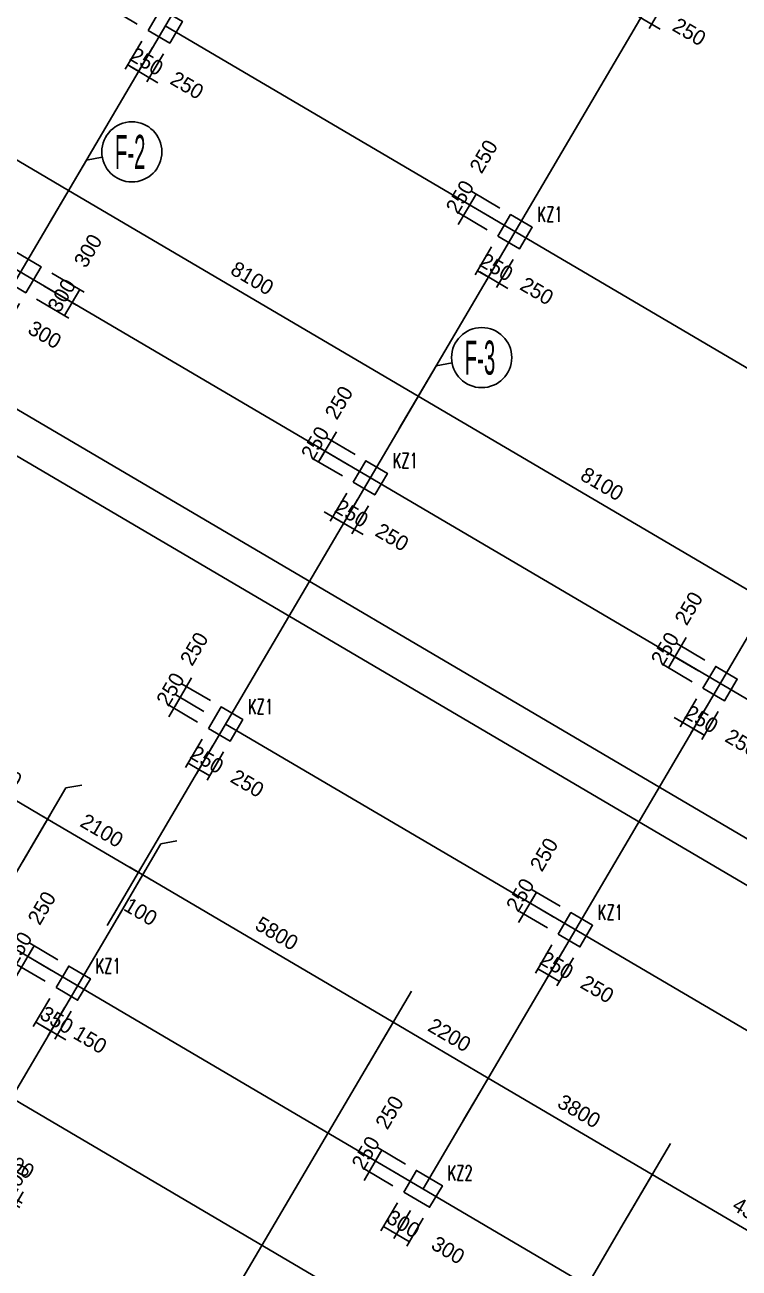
# Model space of a CAD drawing. Extents: x 387171 to 699106, y 11966 to 245688.
# Drawn here: x 607071 to 621328, y 128783 to 153597 of the extents above; entities that cross this region are included whole.
import ezdxf

# ---------------------------------------------------------------- set-up
doc = ezdxf.new("R2010")
doc.units = 0
doc.header["$LTSCALE"] = 100
doc.header["$MEASUREMENT"] = 0
for name, color, linetype in [('AXIS', 3, 'Continuous'), ('COLU', 7, 'Continuous'), ('DIM', 3, 'Continuous'), ('DOTE', 253, 'Continuous'), ('L-AXIS', 3, 'Continuous'), ('NUM', 7, 'Continuous'), ('小尺寸', 4, 'Continuous')]:
    doc.layers.add(name, color=color, linetype=linetype)
doc.styles.add('hztxt', font='hztxt')
doc.styles.get("Standard").update_dxf_attribs({"font": 'standard'})
doc.dimstyles.get("Standard").update_dxf_attribs({"dimtxt": 300, "dimasz": 100, "dimexe": 100, "dimexo": 250, "dimgap": 100, "dimtad": 0, "dimtoh": 1, "dimdec": 0, "dimdsep": 46, "dimcen": 0.09, "dimclrt": 7, "dimadec": 0, "dimazin": 0, "dimtfac": 1, "dimtdec": 4, "dimtofl": 0, "dimtmove": 0, "dimatfit": 3, "dimfxl": 1, "dimtolj": 1, "dimtzin": 0, "dimarcsym": 0})

# ---------------------------------------------------------------- blocks, each defined once
blk = doc.blocks.new('*D1274')
at = {"layer": 'L-AXIS', "color": 0, "linetype": 'ByBlock', "lineweight": -2}
for p, q in [((604786, 138216), (605336, 139151)), ((605285, 139065), (607526, 137747)), ((607028, 136899), (607577, 137833))]:
    blk.add_line(p, q, dxfattribs=at)
for points in [[(605285, 139065), (605380, 139028), (605363, 138999)], [(607526, 137747), (607432, 137783), (607448, 137812)]]:
    blk.add_solid(points, dxfattribs=at)
at = {"layer": 'L-AXIS', "color": 7, "linetype": 'Continuous', "lineweight": -2, "insert": (606583, 138707), "char_height": 300, "width": 775, "attachment_point": 5, "rotation": 329.5454, "style": 'hztxt'}
blk.add_mtext('2600', dxfattribs=at)
blk = doc.blocks.new('*D349')
at = {"layer": 'L-AXIS', "color": 0, "linetype": 'ByBlock', "lineweight": -2}
for p, q in [((615820, 131729), (616370, 132663)), ((616319, 132577), (619595, 130651)), ((619096, 129803), (619645, 130737))]:
    blk.add_line(p, q, dxfattribs=at)
for points in [[(616319, 132577), (616414, 132540), (616397, 132512)], [(619595, 130651), (619500, 130687), (619517, 130716)]]:
    blk.add_solid(points, dxfattribs=at)
at = {"layer": 'L-AXIS', "color": 7, "linetype": 'Continuous', "lineweight": -2, "insert": (618134, 131915), "char_height": 300, "width": 780, "attachment_point": 5, "rotation": 329.5454, "style": 'hztxt'}
blk.add_mtext('3800', dxfattribs=at)
blk = doc.blocks.new('*D3499')
at = {"layer": 'L-AXIS', "color": 0, "linetype": 'ByBlock', "lineweight": -2}
for p, q in [((608924, 135784), (609473, 136718)), ((609423, 136632), (614422, 133692)), ((613924, 132844), (614473, 133778))]:
    blk.add_line(p, q, dxfattribs=at)
for points in [[(609423, 136632), (609517, 136595), (609500, 136567)], [(614422, 133692), (614328, 133728), (614345, 133757)]]:
    blk.add_solid(points, dxfattribs=at)
at = {"layer": 'L-AXIS', "color": 7, "linetype": 'Continuous', "lineweight": -2, "insert": (612100, 135463), "char_height": 300, "width": 780, "attachment_point": 5, "rotation": 329.5454, "style": 'hztxt'}
blk.add_mtext('5800', dxfattribs=at)
blk = doc.blocks.new('*D3739')
at = {"layer": 'L-AXIS', "color": 0, "linetype": 'ByBlock', "lineweight": -2}
for p, q in [((607028, 136899), (607577, 137833)), ((607526, 137747), (609336, 136682)), ((608838, 135834), (609387, 136768))]:
    blk.add_line(p, q, dxfattribs=at)
for points in [[(607526, 137747), (607621, 137710), (607604, 137682)], [(609336, 136682), (609242, 136719), (609259, 136747)]]:
    blk.add_solid(points, dxfattribs=at)
at = {"layer": 'L-AXIS', "color": 7, "linetype": 'Continuous', "lineweight": -2, "insert": (608609, 137516), "char_height": 300, "width": 775, "attachment_point": 5, "rotation": 329.5454, "style": 'hztxt'}
blk.add_mtext('2100', dxfattribs=at)
blk = doc.blocks.new('*D4210')
at = {"layer": 'L-AXIS', "color": 0, "linetype": 'ByBlock', "lineweight": -2}
for p, q in [((608838, 135834), (609387, 136768)), ((609164, 136784), (609595, 136530)), ((608924, 135784), (609473, 136718))]:
    blk.add_line(p, q, dxfattribs=at)
for points in [[(609336, 136682), (609242, 136719), (609259, 136747)], [(609423, 136632), (609517, 136595), (609500, 136567)]]:
    blk.add_solid(points, dxfattribs=at)
at = {"layer": 'L-AXIS', "color": 7, "linetype": 'Continuous', "lineweight": -2, "insert": (609383, 135896), "char_height": 300, "width": 476.67, "attachment_point": 5, "rotation": 329.5454, "style": 'hztxt'}
blk.add_mtext('100', dxfattribs=at)
blk = doc.blocks.new('*D74')
at = {"layer": 'L-AXIS', "color": 0, "linetype": 'ByBlock', "lineweight": -2}
for p, q in [((613924, 132844), (614473, 133778)), ((614422, 133692), (616319, 132577)), ((615820, 131729), (616370, 132663))]:
    blk.add_line(p, q, dxfattribs=at)
for points in [[(614422, 133692), (614517, 133656), (614500, 133627)], [(616319, 132577), (616224, 132613), (616241, 132642)]]:
    blk.add_solid(points, dxfattribs=at)
at = {"layer": 'L-AXIS', "color": 7, "linetype": 'Continuous', "lineweight": -2, "insert": (615548, 133436), "char_height": 300, "width": 780, "attachment_point": 5, "rotation": 329.5454, "style": 'hztxt'}
blk.add_mtext('2200', dxfattribs=at)
blk = doc.blocks.new('*D2778')
at = {"layer": 'L-AXIS', "color": 0, "linetype": 'ByBlock', "lineweight": -2}
for p, q in [((619096, 129803), (619645, 130737)), ((619595, 130651), (623301, 128471)), ((622803, 127623), (623352, 128557))]:
    blk.add_line(p, q, dxfattribs=at)
for points in [[(619595, 130651), (619689, 130614), (619672, 130586)], [(623301, 128471), (623207, 128508), (623224, 128536)]]:
    blk.add_solid(points, dxfattribs=at)
at = {"layer": 'L-AXIS', "color": 7, "linetype": 'Continuous', "lineweight": -2, "insert": (621625, 129863), "char_height": 300, "width": 790, "attachment_point": 5, "rotation": 329.5454, "style": 'hztxt'}
blk.add_mtext('4300', dxfattribs=at)
blk = doc.blocks.new('*D1887')
at = {"layer": 'L-AXIS', "color": 0, "linetype": 'ByBlock', "lineweight": -2}
for p, q in [((600707, 153967), (601010, 154483)), ((600959, 154396), (607942, 150291)), ((607689, 149861), (607992, 150377))]:
    blk.add_line(p, q, dxfattribs=at)
for points in [[(600959, 154396), (601054, 154360), (601037, 154331)], [(607942, 150291), (607847, 150327), (607864, 150356)]]:
    blk.add_solid(points, dxfattribs=at)
at = {"layer": 'L-AXIS', "color": 7, "linetype": 'Continuous', "lineweight": -2, "insert": (604628, 152645), "char_height": 300, "width": 775, "attachment_point": 5, "rotation": 329.5454, "style": 'hztxt'}
blk.add_mtext('8100', dxfattribs=at)
blk = doc.blocks.new('*D2688')
at = {"layer": 'L-AXIS', "color": 0, "linetype": 'ByBlock', "lineweight": -2}
for p, q in [((614671, 145756), (614975, 146272)), ((614924, 146185), (621907, 142080)), ((621654, 141650), (621957, 142166))]:
    blk.add_line(p, q, dxfattribs=at)
for points in [[(614924, 146185), (615019, 146149), (615002, 146120)], [(621907, 142080), (621812, 142116), (621829, 142145)]]:
    blk.add_solid(points, dxfattribs=at)
at = {"layer": 'L-AXIS', "color": 7, "linetype": 'Continuous', "lineweight": -2, "insert": (618593, 144434), "char_height": 300, "width": 775, "attachment_point": 5, "rotation": 329.5454, "style": 'hztxt'}
blk.add_mtext('8100', dxfattribs=at)
blk = doc.blocks.new('*D3136')
at = {"layer": 'L-AXIS', "color": 0, "linetype": 'ByBlock', "lineweight": -2}
for p, q in [((607689, 149861), (607992, 150377)), ((607942, 150291), (614924, 146185)), ((614671, 145756), (614975, 146272))]:
    blk.add_line(p, q, dxfattribs=at)
for points in [[(607942, 150291), (608036, 150255), (608019, 150226)], [(614924, 146185), (614829, 146222), (614846, 146250)]]:
    blk.add_solid(points, dxfattribs=at)
at = {"layer": 'L-AXIS', "color": 7, "linetype": 'Continuous', "lineweight": -2, "insert": (611610, 148540), "char_height": 300, "width": 775, "attachment_point": 5, "rotation": 329.5454, "style": 'hztxt'}
blk.add_mtext('8100', dxfattribs=at)
blk = doc.blocks.new('_AXISO')
blk.add_circle((0, 0), 0.5)
blk = doc.blocks.new('*D1055')
at = {"layer": '小尺寸', "color": 0, "linetype": 'ByBlock', "lineweight": -2}
for p, q in [((606244, 130535), (607020, 130080)), ((606194, 130449), (606969, 129993)), ((606781, 129872), (607035, 130303))]:
    blk.add_line(p, q, dxfattribs=at)
for points in [[(606883, 130044), (606846, 129949), (606818, 129966)], [(606933, 130130), (606970, 130225), (606999, 130208)]]:
    blk.add_solid(points, dxfattribs=at)
at = {"layer": '小尺寸', "color": 7, "linetype": 'Continuous', "lineweight": -2, "insert": (606889, 130549), "char_height": 300, "width": 476.67, "attachment_point": 5, "rotation": 59.5454, "style": 'hztxt'}
blk.add_mtext('100', dxfattribs=at)
blk = doc.blocks.new('*D4204')
at = {"layer": '小尺寸', "color": 0, "linetype": 'ByBlock', "lineweight": -2}
for p, q in [((606470, 130820), (605953, 131124)), ((606019, 130842), (606176, 131109)), ((606292, 130913), (606348, 131008))]:
    blk.add_line(p, q, dxfattribs=at)
for points in [[(606125, 131023), (606030, 131059), (606047, 131088)], [(606297, 130922), (606392, 130885), (606375, 130857)]]:
    blk.add_solid(points, dxfattribs=at)
at = {"layer": '小尺寸', "color": 7, "linetype": 'Continuous', "lineweight": -2, "insert": (606929, 130840), "char_height": 300, "width": 566.67, "attachment_point": 5, "rotation": 329.5454, "style": 'hztxt'}
blk.add_mtext('200', dxfattribs=at)
blk = doc.blocks.new('*D2826')
at = {"layer": 'DIM', "color": 0, "linetype": 'ByBlock', "lineweight": -2}
for p, q in [((619643, 154211), (619313, 153650)), ((619858, 154084), (619529, 153524)), ((619192, 153838), (619752, 153509))]:
    blk.add_line(p, q, dxfattribs=at)
for points in [[(619364, 153737), (619269, 153773), (619286, 153802)], [(619580, 153610), (619674, 153574), (619657, 153545)]]:
    blk.add_solid(points, dxfattribs=at)
at = {"layer": 'DIM', "color": 7, "linetype": 'Continuous', "lineweight": -2, "insert": (620333, 153457), "char_height": 300, "width": 566.67, "attachment_point": 5, "rotation": 329.5454, "style": 'hztxt'}
blk.add_mtext('250', dxfattribs=at)
blk = doc.blocks.new('*D2035')
at = {"layer": 'DIM', "color": 0, "linetype": 'ByBlock', "lineweight": -2}
for p, q in [((608968, 154107), (608841, 153892)), ((609442, 153829), (608881, 154158)), ((609315, 153613), (608755, 153943))]:
    blk.add_line(p, q, dxfattribs=at)
for points in [[(608968, 154107), (608931, 154013), (608903, 154030)], [(608841, 153892), (608877, 153986), (608906, 153970)]]:
    blk.add_solid(points, dxfattribs=at)
at = {"layer": 'DIM', "color": 7, "linetype": 'Continuous', "lineweight": -2, "insert": (608772, 154269), "char_height": 300, "width": 566.67, "attachment_point": 5, "rotation": 59.5454, "style": 'hztxt'}
blk.add_mtext('250', dxfattribs=at)
blk = doc.blocks.new('*D268')
at = {"layer": 'DIM', "color": 0, "linetype": 'ByBlock', "lineweight": -2}
for p, q in [((609404, 153271), (609074, 152711)), ((609619, 153144), (609290, 152584)), ((609125, 152797), (609341, 152670))]:
    blk.add_line(p, q, dxfattribs=at)
for points in [[(609125, 152797), (609220, 152760), (609203, 152732)], [(609341, 152670), (609246, 152706), (609263, 152735)]]:
    blk.add_solid(points, dxfattribs=at)
at = {"layer": 'DIM', "color": 7, "linetype": 'Continuous', "lineweight": -2, "insert": (609502, 152865), "char_height": 300, "width": 566.67, "attachment_point": 5, "rotation": 329.5454, "style": 'hztxt'}
blk.add_mtext('250', dxfattribs=at)
blk = doc.blocks.new('*D488')
at = {"layer": 'DIM', "color": 0, "linetype": 'ByBlock', "lineweight": -2}
for p, q in [((609619, 153144), (609290, 152584)), ((609835, 153017), (609505, 152457)), ((609168, 152771), (609728, 152442))]:
    blk.add_line(p, q, dxfattribs=at)
for points in [[(609341, 152670), (609246, 152706), (609263, 152735)], [(609556, 152543), (609651, 152507), (609634, 152478)]]:
    blk.add_solid(points, dxfattribs=at)
at = {"layer": 'DIM', "color": 7, "linetype": 'Continuous', "lineweight": -2, "insert": (610309, 152391), "char_height": 300, "width": 566.67, "attachment_point": 5, "rotation": 329.5454, "style": 'hztxt'}
blk.add_mtext('250', dxfattribs=at)
blk = doc.blocks.new('*D1332')
at = {"layer": 'DIM', "color": 0, "linetype": 'ByBlock', "lineweight": -2}
for p, q in [((616077, 150217), (615950, 150002)), ((616551, 149939), (615991, 150268)), ((616424, 149723), (615864, 150053))]:
    blk.add_line(p, q, dxfattribs=at)
for points in [[(616077, 150217), (616040, 150123), (616012, 150140)], [(615950, 150002), (615986, 150096), (616015, 150080)]]:
    blk.add_solid(points, dxfattribs=at)
at = {"layer": 'DIM', "color": 7, "linetype": 'Continuous', "lineweight": -2, "insert": (616229, 150970), "char_height": 300, "width": 566.67, "attachment_point": 5, "rotation": 59.5454, "style": 'hztxt'}
blk.add_mtext('250', dxfattribs=at)
blk = doc.blocks.new('*D1583')
at = {"layer": 'DIM', "color": 0, "linetype": 'ByBlock', "lineweight": -2}
for p, q in [((616051, 150174), (615722, 149614)), ((616424, 149723), (615864, 150053)), ((616297, 149508), (615737, 149837))]:
    blk.add_line(p, q, dxfattribs=at)
for points in [[(615950, 150002), (615986, 150096), (616015, 150080)], [(615823, 149786), (615787, 149692), (615758, 149709)]]:
    blk.add_solid(points, dxfattribs=at)
at = {"layer": 'DIM', "color": 7, "linetype": 'Continuous', "lineweight": -2, "insert": (615755, 150163), "char_height": 300, "width": 566.67, "attachment_point": 5, "rotation": 59.5454, "style": 'hztxt'}
blk.add_mtext('250', dxfattribs=at)
blk = doc.blocks.new('*D1518')
at = {"layer": 'DIM', "color": 0, "linetype": 'ByBlock', "lineweight": -2}
for p, q in [((616386, 149165), (616057, 148605)), ((616602, 149039), (616272, 148478)), ((616107, 148691), (616323, 148564))]:
    blk.add_line(p, q, dxfattribs=at)
for points in [[(616107, 148691), (616202, 148655), (616185, 148626)], [(616323, 148564), (616228, 148601), (616245, 148630)]]:
    blk.add_solid(points, dxfattribs=at)
at = {"layer": 'DIM', "color": 7, "linetype": 'Continuous', "lineweight": -2, "insert": (616484, 148760), "char_height": 300, "width": 566.67, "attachment_point": 5, "rotation": 329.5454, "style": 'hztxt'}
blk.add_mtext('250', dxfattribs=at)
blk = doc.blocks.new('*D1794')
at = {"layer": 'DIM', "color": 0, "linetype": 'ByBlock', "lineweight": -2}
for p, q in [((616602, 149039), (616272, 148478)), ((616817, 148912), (616488, 148352)), ((616151, 148666), (616711, 148336))]:
    blk.add_line(p, q, dxfattribs=at)
for points in [[(616323, 148564), (616228, 148601), (616245, 148630)], [(616538, 148438), (616633, 148401), (616616, 148373)]]:
    blk.add_solid(points, dxfattribs=at)
at = {"layer": 'DIM', "color": 7, "linetype": 'Continuous', "lineweight": -2, "insert": (617291, 148285), "char_height": 300, "width": 566.67, "attachment_point": 5, "rotation": 329.5454, "style": 'hztxt'}
blk.add_mtext('250', dxfattribs=at)
blk = doc.blocks.new('*D1553')
at = {"layer": 'DIM', "color": 0, "linetype": 'ByBlock', "lineweight": -2}
for p, q in [((613289, 145476), (612960, 144916)), ((613662, 145025), (613101, 145354)), ((613535, 144809), (612975, 145139))]:
    blk.add_line(p, q, dxfattribs=at)
for points in [[(613188, 145304), (613224, 145398), (613253, 145382)], [(613061, 145088), (613025, 144994), (612996, 145010)]]:
    blk.add_solid(points, dxfattribs=at)
at = {"layer": 'DIM', "color": 7, "linetype": 'Continuous', "lineweight": -2, "insert": (613340, 146057), "char_height": 300, "width": 566.67, "attachment_point": 5, "rotation": 59.5454, "style": 'hztxt'}
blk.add_mtext('250', dxfattribs=at)
blk = doc.blocks.new('*D1531')
at = {"layer": 'DIM', "color": 0, "linetype": 'ByBlock', "lineweight": -2}
for p, q in [((613408, 144594), (612848, 144923)), ((613061, 145088), (612934, 144873)), ((613535, 144809), (612975, 145139))]:
    blk.add_line(p, q, dxfattribs=at)
for points in [[(612934, 144873), (612971, 144967), (612999, 144951)], [(613061, 145088), (613025, 144994), (612996, 145010)]]:
    blk.add_solid(points, dxfattribs=at)
at = {"layer": 'DIM', "color": 7, "linetype": 'Continuous', "lineweight": -2, "insert": (612866, 145250), "char_height": 300, "width": 566.67, "attachment_point": 5, "rotation": 59.5454, "style": 'hztxt'}
blk.add_mtext('250', dxfattribs=at)
blk = doc.blocks.new('*D1780')
at = {"layer": 'DIM', "color": 0, "linetype": 'ByBlock', "lineweight": -2}
for p, q in [((613497, 144252), (613168, 143691)), ((613713, 144125), (613383, 143565)), ((613046, 143879), (613606, 143550))]:
    blk.add_line(p, q, dxfattribs=at)
for points in [[(613218, 143778), (613124, 143814), (613141, 143843)], [(613434, 143651), (613529, 143615), (613512, 143586)]]:
    blk.add_solid(points, dxfattribs=at)
at = {"layer": 'DIM', "color": 7, "linetype": 'Continuous', "lineweight": -2, "insert": (613595, 143846), "char_height": 300, "width": 566.67, "attachment_point": 5, "rotation": 329.5454, "style": 'hztxt'}
blk.add_mtext('250', dxfattribs=at)
blk = doc.blocks.new('*D2032')
at = {"layer": 'DIM', "color": 0, "linetype": 'ByBlock', "lineweight": -2}
for p, q in [((613713, 144125), (613383, 143565)), ((613928, 143998), (613599, 143438)), ((613261, 143752), (613822, 143423))]:
    blk.add_line(p, q, dxfattribs=at)
for points in [[(613434, 143651), (613339, 143687), (613356, 143716)], [(613649, 143524), (613744, 143488), (613727, 143459)]]:
    blk.add_solid(points, dxfattribs=at)
at = {"layer": 'DIM', "color": 7, "linetype": 'Continuous', "lineweight": -2, "insert": (614402, 143372), "char_height": 300, "width": 566.67, "attachment_point": 5, "rotation": 329.5454, "style": 'hztxt'}
blk.add_mtext('250', dxfattribs=at)
blk = doc.blocks.new('*D265')
at = {"layer": 'DIM', "color": 0, "linetype": 'ByBlock', "lineweight": -2}
for p, q in [((620272, 141371), (619942, 140810)), ((620644, 140919), (620084, 141249)), ((620518, 140704), (619957, 141033))]:
    blk.add_line(p, q, dxfattribs=at)
for points in [[(620170, 141198), (620206, 141293), (620235, 141276)], [(620043, 140983), (620007, 140888), (619978, 140905)]]:
    blk.add_solid(points, dxfattribs=at)
at = {"layer": 'DIM', "color": 7, "linetype": 'Continuous', "lineweight": -2, "insert": (620323, 141951), "char_height": 300, "width": 566.67, "attachment_point": 5, "rotation": 59.5454, "style": 'hztxt'}
blk.add_mtext('250', dxfattribs=at)
blk = doc.blocks.new('*D486')
at = {"layer": 'DIM', "color": 0, "linetype": 'ByBlock', "lineweight": -2}
for p, q in [((620043, 140983), (619917, 140767)), ((620518, 140704), (619957, 141033)), ((620391, 140488), (619831, 140818))]:
    blk.add_line(p, q, dxfattribs=at)
for points in [[(620043, 140983), (620007, 140888), (619978, 140905)], [(619917, 140767), (619953, 140862), (619982, 140845)]]:
    blk.add_solid(points, dxfattribs=at)
at = {"layer": 'DIM', "color": 7, "linetype": 'Continuous', "lineweight": -2, "insert": (619848, 141144), "char_height": 300, "width": 566.67, "attachment_point": 5, "rotation": 59.5454, "style": 'hztxt'}
blk.add_mtext('250', dxfattribs=at)
blk = doc.blocks.new('*D716')
at = {"layer": 'DIM', "color": 0, "linetype": 'ByBlock', "lineweight": -2}
for p, q in [((620480, 140146), (620150, 139586)), ((620695, 140020), (620366, 139459)), ((620028, 139773), (620589, 139444))]:
    blk.add_line(p, q, dxfattribs=at)
for points in [[(620201, 139672), (620106, 139708), (620123, 139737)], [(620416, 139545), (620511, 139509), (620494, 139480)]]:
    blk.add_solid(points, dxfattribs=at)
at = {"layer": 'DIM', "color": 7, "linetype": 'Continuous', "lineweight": -2, "insert": (620578, 139740), "char_height": 300, "width": 566.67, "attachment_point": 5, "rotation": 329.5454, "style": 'hztxt'}
blk.add_mtext('250', dxfattribs=at)
blk = doc.blocks.new('*D977')
at = {"layer": 'DIM', "color": 0, "linetype": 'ByBlock', "lineweight": -2}
for p, q in [((620695, 140020), (620366, 139459)), ((620911, 139893), (620581, 139332)), ((620416, 139545), (620632, 139419))]:
    blk.add_line(p, q, dxfattribs=at)
for points in [[(620416, 139545), (620511, 139509), (620494, 139480)], [(620632, 139419), (620537, 139455), (620554, 139484)]]:
    blk.add_solid(points, dxfattribs=at)
at = {"layer": 'DIM', "color": 7, "linetype": 'Continuous', "lineweight": -2, "insert": (621385, 139266), "char_height": 300, "width": 566.67, "attachment_point": 5, "rotation": 329.5454, "style": 'hztxt'}
blk.add_mtext('250', dxfattribs=at)
blk = doc.blocks.new('*D3062')
at = {"layer": 'DIM', "color": 0, "linetype": 'ByBlock', "lineweight": -2}
for p, q in [((610400, 140563), (610071, 140002)), ((610646, 139896), (610086, 140225)), ((610773, 140111), (610212, 140441))]:
    blk.add_line(p, q, dxfattribs=at)
for points in [[(610299, 140390), (610335, 140485), (610364, 140468)], [(610172, 140175), (610136, 140080), (610107, 140097)]]:
    blk.add_solid(points, dxfattribs=at)
at = {"layer": 'DIM', "color": 7, "linetype": 'Continuous', "lineweight": -2, "insert": (610451, 141143), "char_height": 300, "width": 566.67, "attachment_point": 5, "rotation": 59.5454, "style": 'hztxt'}
blk.add_mtext('250', dxfattribs=at)
blk = doc.blocks.new('*D3510')
at = {"layer": 'DIM', "color": 0, "linetype": 'ByBlock', "lineweight": -2}
for p, q in [((610273, 140347), (609944, 139787)), ((610646, 139896), (610086, 140225)), ((610519, 139680), (609959, 140010))]:
    blk.add_line(p, q, dxfattribs=at)
for points in [[(610172, 140175), (610208, 140269), (610237, 140252)], [(610045, 139959), (610009, 139865), (609980, 139881)]]:
    blk.add_solid(points, dxfattribs=at)
at = {"layer": 'DIM', "color": 7, "linetype": 'Continuous', "lineweight": -2, "insert": (609977, 140336), "char_height": 300, "width": 566.67, "attachment_point": 5, "rotation": 59.5454, "style": 'hztxt'}
blk.add_mtext('250', dxfattribs=at)
blk = doc.blocks.new('*D3755')
at = {"layer": 'DIM', "color": 0, "linetype": 'ByBlock', "lineweight": -2}
for p, q in [((610608, 139338), (610279, 138778)), ((610824, 139211), (610494, 138651)), ((610329, 138864), (610545, 138737))]:
    blk.add_line(p, q, dxfattribs=at)
for points in [[(610329, 138864), (610424, 138828), (610407, 138799)], [(610545, 138737), (610450, 138774), (610467, 138802)]]:
    blk.add_solid(points, dxfattribs=at)
at = {"layer": 'DIM', "color": 7, "linetype": 'Continuous', "lineweight": -2, "insert": (610706, 138932), "char_height": 300, "width": 566.67, "attachment_point": 5, "rotation": 329.5454, "style": 'hztxt'}
blk.add_mtext('250', dxfattribs=at)
blk = doc.blocks.new('*D3955')
at = {"layer": 'DIM', "color": 0, "linetype": 'ByBlock', "lineweight": -2}
for p, q in [((610824, 139211), (610494, 138651)), ((611039, 139085), (610710, 138524)), ((610545, 138737), (610760, 138611))]:
    blk.add_line(p, q, dxfattribs=at)
for points in [[(610545, 138737), (610639, 138701), (610623, 138672)], [(610760, 138611), (610666, 138647), (610683, 138676)]]:
    blk.add_solid(points, dxfattribs=at)
at = {"layer": 'DIM', "color": 7, "linetype": 'Continuous', "lineweight": -2, "insert": (611513, 138458), "char_height": 300, "width": 566.67, "attachment_point": 5, "rotation": 329.5454, "style": 'hztxt'}
blk.add_mtext('250', dxfattribs=at)
blk = doc.blocks.new('*D3927')
at = {"layer": 'DIM', "color": 0, "linetype": 'ByBlock', "lineweight": -2}
for p, q in [((617281, 136285), (617154, 136069)), ((617755, 136006), (617195, 136335)), ((617628, 135790), (617068, 136120))]:
    blk.add_line(p, q, dxfattribs=at)
for points in [[(617281, 136285), (617245, 136190), (617216, 136207)], [(617154, 136069), (617191, 136164), (617219, 136147)]]:
    blk.add_solid(points, dxfattribs=at)
at = {"layer": 'DIM', "color": 7, "linetype": 'Continuous', "lineweight": -2, "insert": (617434, 137038), "char_height": 300, "width": 566.67, "attachment_point": 5, "rotation": 59.5454, "style": 'hztxt'}
blk.add_mtext('250', dxfattribs=at)
blk = doc.blocks.new('*D2019')
at = {"layer": 'DIM', "color": 0, "linetype": 'ByBlock', "lineweight": -2}
for p, q in [((617256, 136242), (616926, 135681)), ((617628, 135790), (617068, 136120)), ((617502, 135575), (616941, 135904))]:
    blk.add_line(p, q, dxfattribs=at)
for points in [[(617154, 136069), (617191, 136164), (617219, 136147)], [(617028, 135854), (616991, 135759), (616963, 135776)]]:
    blk.add_solid(points, dxfattribs=at)
at = {"layer": 'DIM', "color": 7, "linetype": 'Continuous', "lineweight": -2, "insert": (616959, 136231), "char_height": 300, "width": 566.67, "attachment_point": 5, "rotation": 59.5454, "style": 'hztxt'}
blk.add_mtext('250', dxfattribs=at)
blk = doc.blocks.new('*D2270')
at = {"layer": 'DIM', "color": 0, "linetype": 'ByBlock', "lineweight": -2}
for p, q in [((617591, 135233), (617261, 134672)), ((617806, 135106), (617477, 134546)), ((617312, 134759), (617527, 134632))]:
    blk.add_line(p, q, dxfattribs=at)
for points in [[(617312, 134759), (617406, 134722), (617390, 134693)], [(617527, 134632), (617433, 134668), (617450, 134697)]]:
    blk.add_solid(points, dxfattribs=at)
at = {"layer": 'DIM', "color": 7, "linetype": 'Continuous', "lineweight": -2, "insert": (617689, 134827), "char_height": 300, "width": 566.67, "attachment_point": 5, "rotation": 329.5454, "style": 'hztxt'}
blk.add_mtext('250', dxfattribs=at)
blk = doc.blocks.new('*D2741')
at = {"layer": 'DIM', "color": 0, "linetype": 'ByBlock', "lineweight": -2}
for p, q in [((617806, 135106), (617477, 134546)), ((618022, 134979), (617692, 134419)), ((617527, 134632), (617743, 134505))]:
    blk.add_line(p, q, dxfattribs=at)
for points in [[(617527, 134632), (617622, 134595), (617605, 134567)], [(617743, 134505), (617648, 134541), (617665, 134570)]]:
    blk.add_solid(points, dxfattribs=at)
at = {"layer": 'DIM', "color": 7, "linetype": 'Continuous', "lineweight": -2, "insert": (618496, 134352), "char_height": 300, "width": 566.67, "attachment_point": 5, "rotation": 329.5454, "style": 'hztxt'}
blk.add_mtext('250', dxfattribs=at)
blk = doc.blocks.new('*D3521')
at = {"layer": 'DIM', "color": 0, "linetype": 'ByBlock', "lineweight": -2}
for p, q in [((607732, 134939), (607171, 135269)), ((607605, 134724), (607045, 135053)), ((607257, 135218), (607131, 135002))]:
    blk.add_line(p, q, dxfattribs=at)
for points in [[(607131, 135002), (607167, 135097), (607196, 135080)], [(607257, 135218), (607221, 135123), (607192, 135140)]]:
    blk.add_solid(points, dxfattribs=at)
at = {"layer": 'DIM', "color": 7, "linetype": 'Continuous', "lineweight": -2, "insert": (607410, 135971), "char_height": 300, "width": 566.67, "attachment_point": 5, "rotation": 59.5454, "style": 'hztxt'}
blk.add_mtext('250', dxfattribs=at)
blk = doc.blocks.new('*D3742')
at = {"layer": 'DIM', "color": 0, "linetype": 'ByBlock', "lineweight": -2}
for p, q in [((607232, 135175), (606903, 134615)), ((607605, 134724), (607045, 135053)), ((607478, 134508), (606918, 134838))]:
    blk.add_line(p, q, dxfattribs=at)
for points in [[(607131, 135002), (607167, 135097), (607196, 135080)], [(607004, 134787), (606968, 134692), (606939, 134709)]]:
    blk.add_solid(points, dxfattribs=at)
at = {"layer": 'DIM', "color": 7, "linetype": 'Continuous', "lineweight": -2, "insert": (606936, 135164), "char_height": 300, "width": 566.67, "attachment_point": 5, "rotation": 59.5454, "style": 'hztxt'}
blk.add_mtext('250', dxfattribs=at)
blk = doc.blocks.new('*D3972')
at = {"layer": 'DIM', "color": 0, "linetype": 'ByBlock', "lineweight": -2}
for p, q in [((607567, 134166), (607237, 133606)), ((607869, 133989), (607539, 133428)), ((607288, 133692), (607590, 133514))]:
    blk.add_line(p, q, dxfattribs=at)
for points in [[(607288, 133692), (607383, 133656), (607366, 133627)], [(607590, 133514), (607495, 133551), (607512, 133580)]]:
    blk.add_solid(points, dxfattribs=at)
at = {"layer": 'DIM', "color": 7, "linetype": 'Continuous', "lineweight": -2, "insert": (607708, 133735), "char_height": 300, "width": 566.67, "attachment_point": 5, "rotation": 329.5454, "style": 'hztxt'}
blk.add_mtext('350', dxfattribs=at)
blk = doc.blocks.new('*D3903')
at = {"layer": 'DIM', "color": 0, "linetype": 'ByBlock', "lineweight": -2}
for p, q in [((607869, 133989), (607539, 133428)), ((607998, 133913), (607669, 133352)), ((607417, 133616), (607892, 133337))]:
    blk.add_line(p, q, dxfattribs=at)
for points in [[(607590, 133514), (607495, 133551), (607512, 133580)], [(607719, 133438), (607814, 133402), (607797, 133373)]]:
    blk.add_solid(points, dxfattribs=at)
at = {"layer": 'DIM', "color": 7, "linetype": 'Continuous', "lineweight": -2, "insert": (608376, 133342), "char_height": 300, "width": 476.67, "attachment_point": 5, "rotation": 329.5454, "style": 'hztxt'}
blk.add_mtext('150', dxfattribs=at)
blk = doc.blocks.new('*D2033')
at = {"layer": 'DIM', "color": 0, "linetype": 'ByBlock', "lineweight": -2}
for p, q in [((614197, 131138), (614070, 130922)), ((614671, 130859), (614111, 131188)), ((614544, 130644), (613984, 130973))]:
    blk.add_line(p, q, dxfattribs=at)
for points in [[(614070, 130922), (614106, 131017), (614135, 131000)], [(614197, 131138), (614160, 131043), (614132, 131060)]]:
    blk.add_solid(points, dxfattribs=at)
at = {"layer": 'DIM', "color": 7, "linetype": 'Continuous', "lineweight": -2, "insert": (614349, 131891), "char_height": 300, "width": 566.67, "attachment_point": 5, "rotation": 59.5454, "style": 'hztxt'}
blk.add_mtext('250', dxfattribs=at)
blk = doc.blocks.new('*D2250')
at = {"layer": 'DIM', "color": 0, "linetype": 'ByBlock', "lineweight": -2}
for p, q in [((614171, 131095), (613842, 130534)), ((614544, 130644), (613984, 130973)), ((614418, 130428), (613857, 130757))]:
    blk.add_line(p, q, dxfattribs=at)
for points in [[(614070, 130922), (614106, 131017), (614135, 131000)], [(613943, 130707), (613907, 130612), (613878, 130629)]]:
    blk.add_solid(points, dxfattribs=at)
at = {"layer": 'DIM', "color": 7, "linetype": 'Continuous', "lineweight": -2, "insert": (613875, 131084), "char_height": 300, "width": 566.67, "attachment_point": 5, "rotation": 59.5454, "style": 'hztxt'}
blk.add_mtext('250', dxfattribs=at)
blk = doc.blocks.new('*D2480')
at = {"layer": 'DIM', "color": 0, "linetype": 'ByBlock', "lineweight": -2}
for p, q in [((614506, 130086), (614177, 129525)), ((614765, 129934), (614435, 129373)), ((614228, 129612), (614486, 129460))]:
    blk.add_line(p, q, dxfattribs=at)
for points in [[(614228, 129612), (614322, 129575), (614305, 129547)], [(614486, 129460), (614391, 129496), (614408, 129525)]]:
    blk.add_solid(points, dxfattribs=at)
at = {"layer": 'DIM', "color": 7, "linetype": 'Continuous', "lineweight": -2, "insert": (614626, 129667), "char_height": 300, "width": 566.67, "attachment_point": 5, "rotation": 329.5454, "style": 'hztxt'}
blk.add_mtext('300', dxfattribs=at)
blk = doc.blocks.new('*D2960')
at = {"layer": 'DIM', "color": 0, "linetype": 'ByBlock', "lineweight": -2}
for p, q in [((614765, 129934), (614435, 129373)), ((615024, 129782), (614694, 129221)), ((614486, 129460), (614745, 129308))]:
    blk.add_line(p, q, dxfattribs=at)
for points in [[(614486, 129460), (614581, 129423), (614564, 129395)], [(614745, 129308), (614650, 129344), (614667, 129373)]]:
    blk.add_solid(points, dxfattribs=at)
at = {"layer": 'DIM', "color": 7, "linetype": 'Continuous', "lineweight": -2, "insert": (615519, 129142), "char_height": 300, "width": 566.67, "attachment_point": 5, "rotation": 329.5454, "style": 'hztxt'}
blk.add_mtext('300', dxfattribs=at)
blk = doc.blocks.new('*D712')
at = {"layer": 'DIM', "color": 0, "linetype": 'ByBlock', "lineweight": -2}
for p, q in [((606705, 148187), (606385, 147644)), ((606963, 148035), (606644, 147492)), ((606436, 147730), (606694, 147578))]:
    blk.add_line(p, q, dxfattribs=at)
for points in [[(606436, 147730), (606530, 147693), (606514, 147665)], [(606694, 147578), (606600, 147614), (606617, 147643)]]:
    blk.add_solid(points, dxfattribs=at)
at = {"layer": 'DIM', "color": 7, "linetype": 'Continuous', "lineweight": -2, "insert": (607469, 147412), "char_height": 300, "width": 566.67, "attachment_point": 5, "rotation": 329.5454, "style": 'hztxt'}
blk.add_mtext('300', dxfattribs=at)
blk = doc.blocks.new('*D4120')
at = {"layer": 'DIM', "color": 0, "linetype": 'ByBlock', "lineweight": -2}
for p, q in [((607610, 148641), (608252, 148264)), ((607458, 148383), (608100, 148005)), ((608166, 148314), (608014, 148056))]:
    blk.add_line(p, q, dxfattribs=at)
for points in [[(608014, 148056), (608051, 148150), (608079, 148133)], [(608166, 148314), (608130, 148220), (608101, 148237)]]:
    blk.add_solid(points, dxfattribs=at)
at = {"layer": 'DIM', "color": 7, "linetype": 'Continuous', "lineweight": -2, "insert": (608332, 149089), "char_height": 300, "width": 566.67, "attachment_point": 5, "rotation": 59.5454, "style": 'hztxt'}
blk.add_mtext('300', dxfattribs=at)
blk = doc.blocks.new('*D3433')
at = {"layer": 'DIM', "color": 0, "linetype": 'ByBlock', "lineweight": -2}
for p, q in [((607458, 148383), (608100, 148005)), ((607306, 148124), (607948, 147746)), ((608014, 148056), (607862, 147797))]:
    blk.add_line(p, q, dxfattribs=at)
for points in [[(607862, 147797), (607898, 147892), (607927, 147875)], [(608014, 148056), (607978, 147961), (607949, 147978)]]:
    blk.add_solid(points, dxfattribs=at)
at = {"layer": 'DIM', "color": 7, "linetype": 'Continuous', "lineweight": -2, "insert": (607806, 148196), "char_height": 300, "width": 566.67, "attachment_point": 5, "rotation": 59.5454, "style": 'hztxt'}
blk.add_mtext('300', dxfattribs=at)
blk = doc.blocks.new('后浇带现场')
at = {"color": 6, "lineweight": 30}
for points in [[(806265, 663346), (787754, 674230), (759207, 674230), (759207, 625070)], [(805860, 662656), (787536, 673430), (760007, 673430), (760007, 625070)]]:
    blk.add_lwpolyline(points, dxfattribs=at)

msp = doc.modelspace()

# ---------------------------------------------------------------- linework, layer by layer
at = {"layer": 'COLU'}
for points in [[(609530.5, 153486.4), (609961.5, 153232.9), (610215, 153664), (609783.9, 153917.4)], [(616513, 149380.8), (616944, 149127.4), (617197.4, 149558.4), (616766.4, 149811.8)], [(613623.9, 144467.3), (614054.9, 144213.8), (614308.3, 144644.8), (613877.3, 144898.3)], [(620606.3, 140361.7), (621037.3, 140108.3), (621290.8, 140539.3), (620859.8, 140792.7)], [(610734.8, 139553.7), (611165.8, 139300.3), (611419.2, 139731.3), (610988.2, 139984.7)], [(617717.3, 135448.2), (618148.3, 135194.7), (618401.7, 135625.7), (617970.7, 135879.2)], [(607693.7, 134381.5), (608124.7, 134128.1), (608378.1, 134559.1), (607947.1, 134812.5)], [(614633, 130301.3), (615150.2, 129997.2), (615403.7, 130428.2), (614886.4, 130732.3)]]:
    msp.add_lwpolyline(points, close=True, dxfattribs=at)
at = {"layer": 'COLU', "color": 200}
msp.add_lwpolyline([(606573, 148555), (607090.2, 148250.9), (607394.3, 148768.1), (606877.1, 149072.3)], close=True, dxfattribs=at)
at = {"layer": 'DOTE'}
for p, q in [((601053.4, 138575.8), (612913.9, 158747.3)), ((615018.3, 130364.8), (629712.1, 155355)), ((608711.1, 135618.7), (619896.3, 154641.8)), ((646978.9, 131757.5), (609872.7, 153575.2)), ((644089.8, 126843.9), (604557.8, 150087.9)), ((587628.3, 143453.4), (636841.8, 114516.9)), ((645989.3, 119114.8), (611077, 139642.5)), ((647775.5, 111104.2), (601053.4, 138575.8)), ((608797.3, 135568), (603154.9, 125971.7)), ((613797.1, 132628.3), (607394.4, 121738.9)), ((618969.3, 129587.1), (612566.6, 118697.8))]:
    msp.add_line(p, q, dxfattribs=at)
at = {"layer": 'L-AXIS'}
for p, q in [((607562.3, 149645.8), (608299.3, 150899.1)), ((608299.3, 150899.1), (608616.2, 150955.8)), ((614544.8, 145540.2), (615281.7, 146793.6)), ((615281.7, 146793.6), (615598.6, 146850.3)), ((606900.9, 136683.1), (607891.5, 138367.9)), ((607891.5, 138367.9), (608208.4, 138424.6)), ((608797.3, 135568), (609788, 137252.8)), ((609788, 137252.8), (610104.9, 137309.6)), ((613797.1, 132628.3), (614787.8, 134313.1)), ((618969.3, 129587.1), (619959.9, 131271.9))]:
    msp.add_line(p, q, dxfattribs=at)

# ---------------------------------------------------------------- block references
at = {"color": 3, "lineweight": 30}
msp.add_blockref('后浇带现场', (-182998.7, -527042.1), dxfattribs=at)
at = {"layer": 'AXIS'}
ref = msp.add_blockref('_AXISO', (609206.8, 151061.5), dxfattribs=dict(at, xscale=1199.999999999997, yscale=1200, rotation=359.999645787379))
ref.add_attrib('A', 'F-2', (608867.4, 150722.1), dxfattribs={"height": 678.82, "style": 'hztxt', "width": 0.448276})
ref = msp.add_blockref('_AXISO', (616189.2, 146956), dxfattribs=dict(at, xscale=1199.999999999997, yscale=1200, rotation=359.999645787379))
ref.add_attrib('A', 'F-3', (615849.8, 146616.6), dxfattribs={"height": 678.82, "style": 'hztxt', "width": 0.448276})

# ---------------------------------------------------------------- texts
at = {"layer": 'NUM', "color": 200, "width": 0.7}
for s, p in [('KZ1', (617303.5, 149664.5)), ('KZ1', (614414.4, 144750.9)), ('KZ1', (611525.3, 139837.3)), ('KZ1', (618507.8, 135731.8)), ('KZ1', (608484.2, 134665.2)), ('KZ2', (615509.7, 130534.3))]:
    msp.add_text(s, height=300, dxfattribs=at).set_placement(p)

# ---------------------------------------------------------------- dimensions: what is measured, and where the dimension line sits
at = {"layer": 'DIM', "color": 200}
for p1, p2, distance, picture, middle in [((609657.2, 153701.9), (609530.5, 153486.4), -800, '*D2035', (608514.8, 153830.6)), ((619769.6, 154426.3), (619985.1, 154299.6), -800, '*D2826', (619894.3, 153714.9)), ((609530.5, 153486.4), (609746, 153359.7), -800, '*D268', (609063.7, 153122.8)), ((609746, 153359.7), (609961.5, 153232.9), -800, '*D488', (609870.7, 152648.3)), ((616766.4, 149811.8), (616639.7, 149596.3), -800, '*D1332', (615971.8, 150532)), ((616639.7, 149596.3), (616513, 149380.8), -800, '*D1583', (615497.3, 149725)), ((607394.3, 148768.1), (607242.3, 148509.5), 895.5, '*D4120', (608061.3, 148629)), ((616513, 149380.8), (616728.5, 149254.1), -800, '*D1518', (616046.2, 149017.3)), ((616728.5, 149254.1), (616944, 149127.4), -800, '*D1794', (616853.2, 148542.8)), ((613877.3, 144898.3), (613750.6, 144682.8), -800, '*D1553', (613082.7, 145618.5)), ((613750.6, 144682.8), (613623.9, 144467.3), -800, '*D1531', (612608.2, 144811.5)), ((613623.9, 144467.3), (613839.4, 144340.5), -800, '*D1780', (613157.1, 144103.7)), ((613839.4, 144340.5), (614054.9, 144213.8), -800, '*D2032', (613964.1, 143629.2)), ((620859.8, 140792.7), (620733, 140577.2), -800, '*D265', (620065.2, 141512.9)), ((610988.2, 139984.7), (610861.5, 139769.2), -800, '*D3062', (610193.6, 140704.9)), ((620733, 140577.2), (620606.3, 140361.7), -800, '*D486', (619590.7, 140705.9)), ((610861.5, 139769.2), (610734.8, 139553.7), -800, '*D3510', (609719.1, 139897.9)), ((620606.3, 140361.7), (620821.8, 140235), -800, '*D716', (620139.6, 139998.1)), ((620821.8, 140235), (621037.3, 140108.3), -800, '*D977', (620946.6, 139523.6)), ((610734.8, 139553.7), (610950.3, 139427), -800, '*D3755', (610268, 139190.1)), ((610950.3, 139427), (611165.8, 139300.3), -800, '*D3955', (611075, 138715.6)), ((617970.7, 135879.2), (617844, 135663.7), -800, '*D3927', (617176.1, 136599.4)), ((617844, 135663.7), (617717.3, 135448.2), -800, '*D2019', (616701.6, 135792.4)), ((607947.1, 134812.5), (607820.4, 134597), -800, '*D3521', (607152.5, 135532.7)), ((607820.4, 134597), (607693.7, 134381.5), -800, '*D3742', (606678, 134725.7)), ((617717.3, 135448.2), (617932.8, 135321.4), -800, '*D2270', (617250.5, 135084.6)), ((617932.8, 135321.4), (618148.3, 135194.7), -800, '*D2741', (618057.5, 134610.1)), ((607693.7, 134381.5), (607995.4, 134204.1), -800, '*D3972', (607226.9, 134017.9)), ((607995.4, 134204.1), (608124.7, 134128.1), -800, '*D3903', (608020, 133551.6)), ((614886.4, 130732.3), (614759.7, 130516.8), -800, '*D2033', (614091.8, 131452.5)), ((614759.7, 130516.8), (614633, 130301.3), -800, '*D2250', (613617.3, 130645.5)), ((614633, 130301.3), (614891.6, 130149.3), -800, '*D2480', (614166.3, 129937.7)), ((614891.6, 130149.3), (615150.2, 129997.2), -800, '*D2960', (615059.5, 129412.5))]:
    dim = msp.add_aligned_dim(p1=p1, p2=p2, distance=distance, dimstyle='Standard', dxfattribs=at)
    dim.commit()
    dim.dimension.update_dxf_attribs({"geometry": picture, "text_midpoint": middle})
for base, p1, angle, picture, middle in [((606694.4, 147577.7), (606831.6, 148403), 149.54537, '*D712', (607009.1, 147682.7)), ((607862.1, 147797), (607242.3, 148509.5), 59.54537, '*D3433', (607536.1, 147735.8))]:
    dim = msp.add_linear_dim(base=base, p1=p1, p2=(607090.2, 148250.9), angle=angle, dimstyle='Standard', dxfattribs=at)
    dim.commit()
    dim.dimension.update_dxf_attribs({"geometry": picture, "text_midpoint": middle})
at = {"layer": 'L-AXIS'}
for base, p1, p2, picture, middle in [((607941.6, 150290.9), (600579.9, 153751.3), (607562.3, 149645.8), '*D1887', (604627.8, 152645.3)), ((614924.1, 146185.3), (607562.3, 149645.8), (614544.8, 145540.2), '*D3136', (611610.3, 148539.8)), ((621906.5, 142079.8), (614544.8, 145540.2), (621527.2, 141434.7), '*D2688', (618592.7, 144434.3)), ((607526.2, 137746.7), (604659.6, 138001), (606900.9, 136683.1), '*D1274', (606583, 138707.3)), ((609336.5, 136682.3), (606900.9, 136683.1), (608711.1, 135618.7), '*D3739', (608608.8, 137516.2)), ((609422.7, 136631.6), (608711.1, 135618.7), (608797.3, 135568), '*D4210', (609047.9, 136092.8)), ((614422.5, 133691.8), (608797.3, 135568), (613797.1, 132628.3), '*D3499', (612100, 135463.4)), ((616318.9, 132576.8), (613797.1, 132628.3), (615693.6, 131513.2), '*D74', (615548.1, 133436)), ((619594.7, 130650.7), (615693.6, 131513.2), (618969.3, 129587.1), '*D349', (618134.2, 131915.4)), ((623301.4, 128471.2), (618969.3, 129587.1), (622676, 127407.7), '*D2778', (621625.4, 129862.7))]:
    dim = msp.add_linear_dim(base=base, p1=p1, p2=p2, angle=329.54537, dimstyle='Standard', dxfattribs=at)
    dim.commit()
    dim.dimension.update_dxf_attribs({"geometry": picture, "text_midpoint": middle})
at = {"layer": '小尺寸'}
for base, p1, p2, angle, picture, middle in [((606124.9, 131022.9), (606165.7, 130697.7), (605891.9, 130626.7), 149.54537, '*D4204', (606511.9, 131085.4)), ((606933.5, 130130.3), (605978.1, 130576), (606028.8, 130662.2), 59.54537, '*D1055', (606692.6, 130213.9))]:
    dim = msp.add_linear_dim(base=base, p1=p1, p2=p2, angle=angle, dimstyle='Standard', dxfattribs=at)
    dim.commit()
    dim.dimension.update_dxf_attribs({"geometry": picture, "text_midpoint": middle})

doc.saveas('drawing.dxf')
